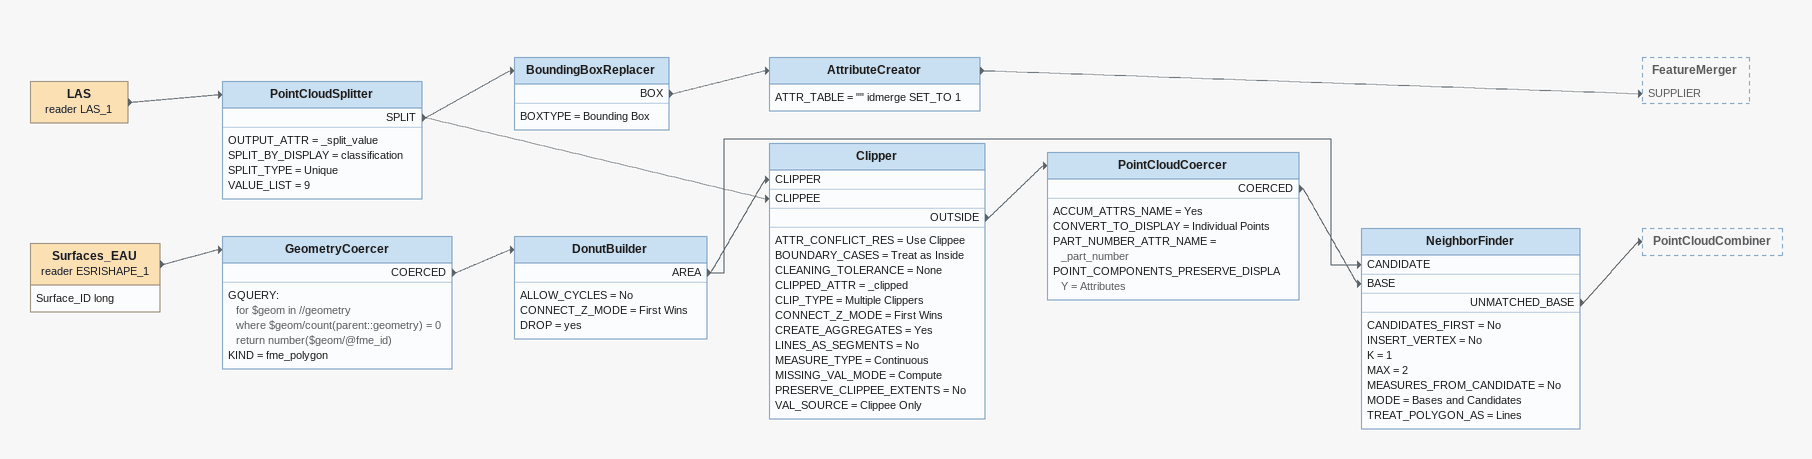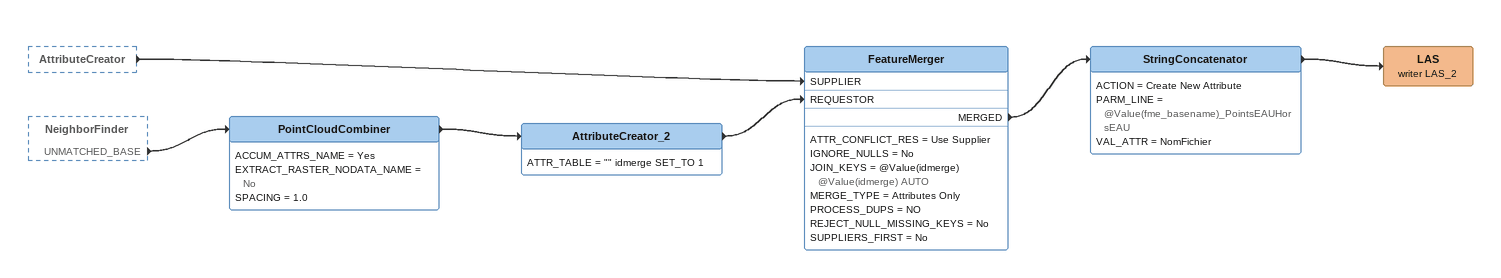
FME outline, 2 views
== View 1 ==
LAS (reader LAS_1)
    -> PointCloudSplitter
PointCloudSplitter
    OUTPUT_ATTR = _split_value
    SPLIT_BY_DISPLAY = classification
    SPLIT_TYPE = Unique
    VALUE_LIST = 9
    SPLIT -> Clipper [CLIPPEE]
    SPLIT -> BoundingBoxReplacer
BoundingBoxReplacer
    BOXTYPE = Bounding Box
    BOX -> AttributeCreator
AttributeCreator
    ATTR_TABLE = "" idmerge SET_TO 1
    -> FeatureMerger [SUPPLIER]
Surfaces_EAU (reader ESRISHAPE_1)
    attributes: Surface_ID long
    -> GeometryCoercer
GeometryCoercer
    GQUERY:
      for $geom in //geometry
      where $geom/count(parent::geometry) = 0
      return number($geom/@fme_id)
    KIND = fme_polygon
    COERCED -> DonutBuilder
DonutBuilder
    ALLOW_CYCLES = No
    CONNECT_Z_MODE = First Wins
    DROP = yes
    AREA -> Clipper [CLIPPER]
    AREA -> NeighborFinder [CANDIDATE]
Clipper
    ATTR_CONFLICT_RES = Use Clippee
    BOUNDARY_CASES = Treat as Inside
    CLEANING_TOLERANCE = None
    CLIPPED_ATTR = _clipped
    CLIP_TYPE = Multiple Clippers
    CONNECT_Z_MODE = First Wins
    CREATE_AGGREGATES = Yes
    LINES_AS_SEGMENTS = No
    MEASURE_TYPE = Continuous
    MISSING_VAL_MODE = Compute
    PRESERVE_CLIPPEE_EXTENTS = No
    VAL_SOURCE = Clippee Only
    OUTSIDE -> PointCloudCoercer
PointCloudCoercer
    ACCUM_ATTRS_NAME = Yes
    CONVERT_TO_DISPLAY = Individual Points
    PART_NUMBER_ATTR_NAME = _part_number
    POINT_COMPONENTS_PRESERVE_DISPLAY = Attributes
    COERCED -> NeighborFinder [BASE]
NeighborFinder
    CANDIDATES_FIRST = No
    INSERT_VERTEX = No
    K = 1
    MAX = 2
    MEASURES_FROM_CANDIDATE = No
    MODE = Bases and Candidates
    TREAT_POLYGON_AS = Lines
    UNMATCHED_BASE -> PointCloudCombiner

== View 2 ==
AttributeCreator [outside]
    -> FeatureMerger [SUPPLIER]
NeighborFinder [outside]
    UNMATCHED_BASE -> PointCloudCombiner
PointCloudCombiner
    ACCUM_ATTRS_NAME = Yes
    EXTRACT_RASTER_NODATA_NAME = No
    SPACING = 1.0
    -> AttributeCreator_2
AttributeCreator_2
    ATTR_TABLE = "" idmerge SET_TO 1
    -> FeatureMerger [REQUESTOR]
FeatureMerger
    ATTR_CONFLICT_RES = Use Supplier
    IGNORE_NULLS = No
    JOIN_KEYS = @Value(idmerge) @Value(idmerge) AUTO
    MERGE_TYPE = Attributes Only
    PROCESS_DUPS = NO
    REJECT_NULL_MISSING_KEYS = No
    SUPPLIERS_FIRST = No
    MERGED -> StringConcatenator
StringConcatenator
    ACTION = Create New Attribute
    PARM_LINE = @Value(fme_basename)_PointsEAUHorsEAU
    VAL_ATTR = NomFichier
    -> LAS (writer LAS_2)
LAS (writer LAS_2)
